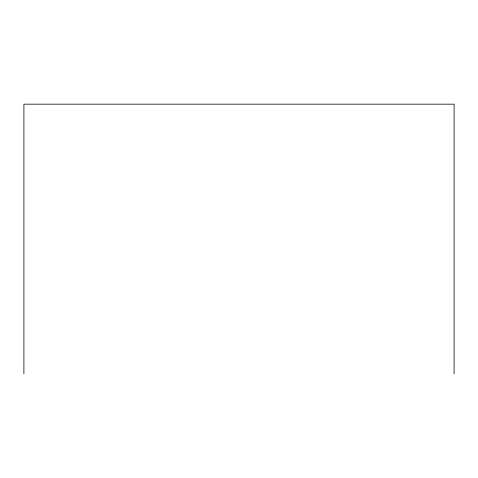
<?xml version="1.0" encoding="UTF-8"?>
<svg xmlns="http://www.w3.org/2000/svg" width="478" height="478" viewBox="0 0 478 478"><rect width="100%" height="100%" fill="white"/><g stroke="black" fill="none" stroke-linecap="round" stroke-linejoin="round"><path stroke-width="0.72" d="M454.1 373.832L454.1 104.168L23.9 104.168L23.9 373.832"/></g></svg>
